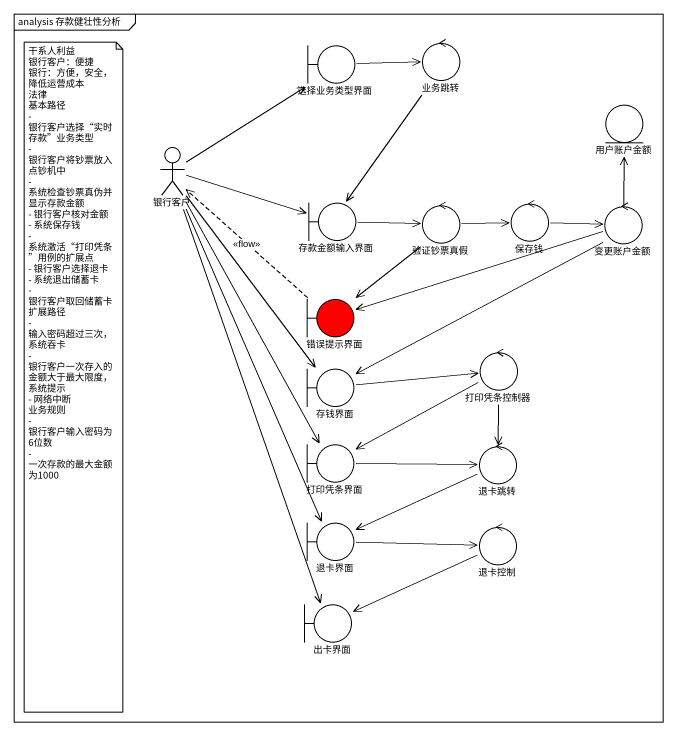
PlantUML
@startuml
mainframe analysis 存款健壮性分析
boundary 选择业务类型界面
control 业务跳转
entity 用户账户金额
actor 银行客户
boundary 存款金额输入界面
control 验证钞票真假
control 保存钱
control 变更账户金额
boundary 错误提示界面 #FF0000
boundary 存钱界面
control 打印凭条控制器
boundary 打印凭条界面
control 退卡跳转
boundary 退卡界面
control 退卡控制
boundary 出卡界面
选择业务类型界面 -right-> 业务跳转
业务跳转 --> 存款金额输入界面
银行客户 -up-> 选择业务类型界面
银行客户 -right-> 存款金额输入界面
银行客户 --> 存钱界面
银行客户 --> 打印凭条界面
银行客户 --> 退卡界面
银行客户 --> 出卡界面
存款金额输入界面 -right-> 验证钞票真假
验证钞票真假 -right-> 保存钱
验证钞票真假 --> 错误提示界面
保存钱 -right-> 变更账户金额
变更账户金额 -up-> 用户账户金额
变更账户金额 -left-> 错误提示界面
变更账户金额 -left-> 存钱界面
错误提示界面 .up.> 银行客户 : <<flow>>
存钱界面 -right-> 打印凭条控制器
打印凭条控制器 -left-> 打印凭条界面
打印凭条控制器 --> 退卡跳转
打印凭条界面 -right-> 退卡跳转
退卡跳转 -left-> 退卡界面
退卡界面 -right-> 退卡控制
退卡控制 -left-> 出卡界面
note as N1
  干系人利益
  银行客户：便捷
  银行：方便，安全，降低运营成本
  法律
  基本路径
  - 银行客户选择“实时存款”业务类型
  - 银行客户将钞票放入点钞机中
  - 系统检查钞票真伪并显示存款金额
  - 银行客户核对金额
  - 系统保存钱
  - 系统激活“打印凭条”用例的扩展点
  - 银行客户选择退卡
  - 系统退出储蓄卡
  - 银行客户取回储蓄卡
  扩展路径
  - 输入密码超过三次，系统吞卡
  - 银行客户一次存入的金额大于最大限度，系统提示
  - 网络中断
  业务规则
  - 银行客户输入密码为6位数
  - 一次存款的最大金额为1000
end note
@enduml
